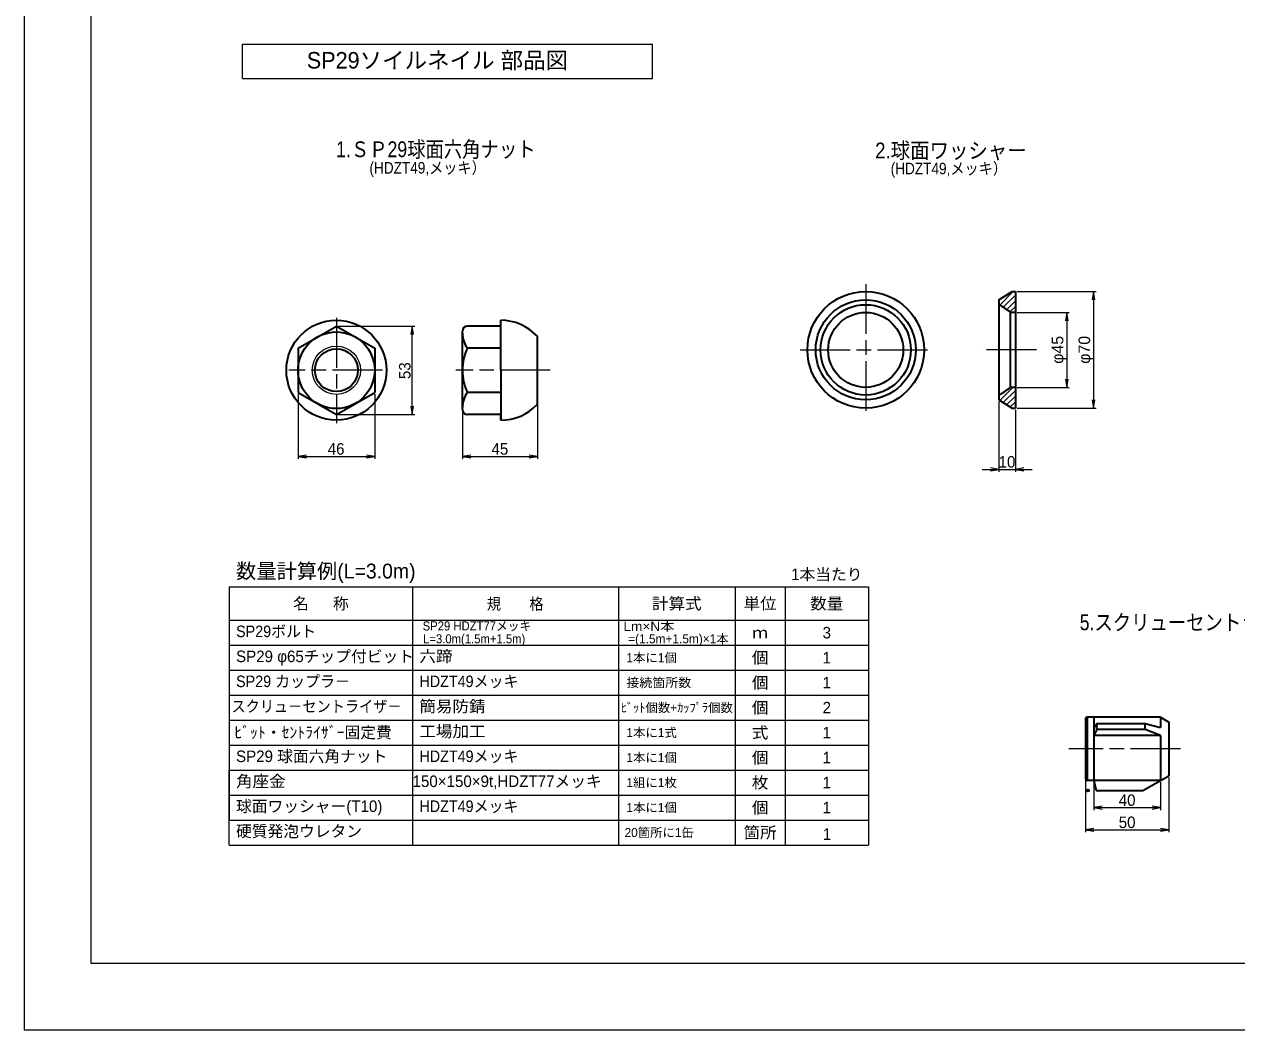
# Model space of a CAD drawing. Units: millimetres at full size, sheet at 1:2.5. Extents: x 2190 to 3870, y 1084 to 2286.
# Drawn here: x 2190 to 2918, y 1098 to 1702 of the extents above; entities that cross this region are included whole.
import ezdxf
from ezdxf.enums import TextEntityAlignment as Align

# ---------------------------------------------------------------- set-up
doc = ezdxf.new("R2010")
doc.units = ezdxf.units.MM
doc.header["$LTSCALE"] = 2.5
doc.header["$PDMODE"] = 32
doc.header["$PDSIZE"] = 1.25
doc.linetypes.add('CHAIN', pattern=[18.5, 12, -1.5, 3.5, -1.5])
for name, color, linetype, lineweight in [('1外形線', 7, 'Continuous', 35), ('2細い実線', 3, 'Continuous', 20), ('4中心線', 1, 'CHAIN', 15), ('6寸法線', 4, 'Continuous', 13), ('7 枠・タイトル', 7, 'Continuous', 13), ('8 数量表', 7, 'Continuous', 13), ('DEFPOINTS_7', 7, 'Continuous', 13)]:
    doc.layers.add(name, color=color, linetype=linetype, lineweight=lineweight)
doc.layers.add('9文字', color=7, linetype='Continuous')
doc.styles.add('ＭＳ Ｐゴシック', font='')
doc.styles.get('ＭＳ Ｐゴシック').set_extended_font_data('MS PGothic')
pattern_1 = [(45, (1856.783, 1268.309), (-1.6838, 1.6838), [])]

# ---------------------------------------------------------------- blocks, each defined once
blk = doc.blocks.new('open_arrow')
at = {"color": 0, "linetype": 'Continuous', "lineweight": -2}
blk.add_lwpolyline([(7.5, 1.25), (0, 0), (7.5, -1.25)], dxfattribs=at)

msp = doc.modelspace()

# ---------------------------------------------------------------- hatches: boundary and pattern name
at = {"layer": '2細い実線'}
h = msp.add_hatch(dxfattribs=at)
h.set_pattern_fill('USER', color=256, style=0, pattern_type=2)
h.set_pattern_definition(pattern_1)
h.paths.add_polyline_path([(2774.746, 1536.725), (2774.746, 1533.837, -0.0702), (2781.746, 1529.225), (2784.746, 1529.225), (2784.746, 1541.725), (2782.746, 1541.725)])
h = msp.add_hatch(dxfattribs=at)
h.set_pattern_fill('USER', color=256, style=0, pattern_type=2)
h.set_pattern_definition(pattern_1)
h.paths.add_polyline_path([(2784.746, 1484.225), (2781.746, 1484.225, -0.0702), (2774.746, 1479.613), (2774.746, 1476.725), (2782.746, 1471.725), (2784.746, 1471.725)])

# ---------------------------------------------------------------- linework, layer by layer
at = {"layer": '1外形線'}
for p, q in [((2774.746, 1536.725), (2782.746, 1541.725)), ((2774.746, 1536.725), (2774.746, 1476.725)), ((2782.746, 1541.725), (2784.746, 1541.725)), ((2784.746, 1541.725), (2784.746, 1471.725)), ((2781.746, 1484.225), (2781.746, 1529.225)), ((2784.746, 1529.225), (2781.746, 1529.225)), ((2354.308, 1507.756), (2377.308, 1521.035)), ((2377.308, 1521.035), (2400.308, 1507.756)), ((2475.936, 1521.035), (2455.936, 1521.035)), ((2475.936, 1494.485), (2475.936, 1524.485)), ((2452.936, 1470.935), (2452.936, 1518.035)), ((2497.936, 1474.089), (2497.936, 1514.881)), ((2354.308, 1507.756), (2354.308, 1481.214)), ((2400.308, 1507.756), (2400.308, 1481.214)), ((2475.936, 1507.76), (2455.936, 1507.76)), ((2475.936, 1494.485), (2475.936, 1464.485)), ((2784.746, 1484.225), (2781.746, 1484.225)), ((2354.308, 1481.214), (2377.308, 1467.935)), ((2377.308, 1467.935), (2400.308, 1481.214)), ((2475.936, 1481.21), (2455.936, 1481.21)), ((2774.746, 1476.725), (2782.746, 1471.725)), ((2782.746, 1471.725), (2784.746, 1471.725)), ((2475.936, 1467.935), (2455.936, 1467.935)), ((2475.936, 1464.485), (2475.936, 1467.935)), ((2826.802, 1285.163), (2826.802, 1249.163)), ((2871.802, 1286.163), (2827.802, 1286.163)), ((2827.802, 1286.163), (2827.802, 1248.163)), ((2831.802, 1286.163), (2831.802, 1248.163)), ((2833.803, 1282.364), (2831.802, 1279.861)), ((2833.57, 1278.831), (2833.803, 1282.364)), ((2833.803, 1282.364), (2862.614, 1282.364)), ((2862.614, 1278.831), (2862.614, 1282.364)), ((2862.614, 1282.364), (2871.802, 1279.881)), ((2871.802, 1286.163), (2871.802, 1279.881)), ((2871.802, 1286.163), (2876.802, 1283.277)), ((2876.802, 1283.277), (2876.802, 1251.05)), ((2833.57, 1278.831), (2831.802, 1275.076)), ((2871.802, 1275.076), (2831.802, 1275.076)), ((2862.614, 1278.831), (2833.57, 1278.831)), ((2871.802, 1275.076), (2862.614, 1278.831)), ((2871.802, 1275.076), (2871.802, 1248.163)), ((2871.802, 1248.163), (2827.802, 1248.163)), ((2831.802, 1248.163), (2833.302, 1242.112)), ((2861.321, 1242.112), (2876.802, 1251.05)), ((2833.302, 1242.112), (2861.321, 1242.112))]:
    msp.add_line(p, q, dxfattribs=at)
for centre, radius in [((2694.958, 1506.725), 35), ((2694.958, 1506.725), 30), ((2694.958, 1506.725), 27.1), ((2694.958, 1506.725), 22.5), ((2377.308, 1494.485), 30), ((2377.308, 1494.485), 22.993), ((2377.308, 1494.485), 12.85)]:
    msp.add_circle(centre, radius, dxfattribs=at)
for centre, radius, start, end in [((2761.903, 1506.725), 30, 48.59038, 64.65267), ((2455.936, 1518.035), 3, 90, 180), ((2475.936, 1494.485), 30, 42.83343, 90), ((2467.936, 1516.76), 15, 180, 216.8699), ((2483.807, 1494.485), 30.871, 154.53143, 180), ((2483.807, 1494.485), 30.871, 180, 205.46857), ((2761.903, 1506.725), 30, 295.34733, 311.40962), ((2467.936, 1472.21), 15, 143.1301, 180), ((2455.936, 1470.935), 3, 180, 270), ((2475.936, 1494.485), 30, 270, 317.16657), ((2827.802, 1285.163), 1, 90, 180), ((2827.802, 1249.163), 1, 180, 270)]:
    msp.add_arc(centre, radius, start, end, dxfattribs=at)
msp.add_point((2828.302, 1242.112), dxfattribs=at)
at = {"layer": '2細い実線'}
msp.add_circle((2377.308, 1494.485), 14.5, dxfattribs=at)
at = {"layer": '4中心線'}
for p, q in [((2694.958, 1546.27), (2694.958, 1467.18)), ((2377.308, 1525.942), (2377.308, 1462.627)), ((2655.699, 1506.725), (2734.217, 1506.725)), ((2797.404, 1506.725), (2763.534, 1506.725)), ((2404.941, 1494.485), (2348.84, 1494.485)), ((2505.613, 1494.485), (2449.084, 1494.485)), ((2883.745, 1267.163), (2816.87, 1267.163))]:
    msp.add_line(p, q, dxfattribs=at)
at = {"layer": '6寸法線'}
for p, q in [((2785.809, 1541.725), (2833.173, 1541.725)), ((2831.673, 1541.725), (2831.673, 1471.725)), ((2785.746, 1529.225), (2817.102, 1529.225)), ((2815.602, 1529.225), (2815.602, 1484.225)), ((2378.308, 1521.035), (2424.342, 1521.035)), ((2422.842, 1467.935), (2422.842, 1521.035)), ((2785.746, 1484.225), (2817.102, 1484.225)), ((2354.308, 1480.214), (2354.308, 1441.259)), ((2400.308, 1480.214), (2400.308, 1441.259)), ((2452.936, 1469.935), (2452.936, 1441.259)), ((2497.936, 1474.589), (2497.936, 1441.259)), ((2774.746, 1475.725), (2774.746, 1433.487)), ((2784.746, 1470.725), (2784.746, 1433.487)), ((2785.809, 1471.725), (2833.173, 1471.725)), ((2378.308, 1467.935), (2424.342, 1467.935)), ((2354.308, 1442.759), (2400.308, 1442.759)), ((2452.936, 1442.759), (2497.936, 1442.759)), ((2764.746, 1434.987), (2794.746, 1434.987)), ((2826.802, 1248.163), (2826.802, 1217.064)), ((2831.802, 1247.163), (2831.802, 1230.363)), ((2871.802, 1247.163), (2871.802, 1230.363)), ((2876.802, 1250.05), (2876.802, 1217.064)), ((2831.802, 1231.863), (2871.802, 1231.863)), ((2826.802, 1218.564), (2876.802, 1218.564))]:
    msp.add_line(p, q, dxfattribs=at)
at = {"layer": '7 枠・タイトル'}
for p, q in [((2230.031, 2246.478), (2230.031, 1138.478)), ((2321.007, 1669.577), (2321.007, 1690.376)), ((2321.007, 1690.376), (2566.935, 1690.376)), ((2566.935, 1669.577), (2566.935, 1690.376)), ((2321.007, 1669.577), (2566.935, 1669.577)), ((2230.031, 1138.478), (3830.031, 1138.478))]:
    msp.add_line(p, q, dxfattribs=at)
at = {"layer": '8 数量表'}
for p, q in [((2313.043, 1364.408), (2696.581, 1364.408)), ((2313.043, 1364.408), (2313.043, 1329.408)), ((2423.043, 1364.408), (2423.043, 1329.408)), ((2546.581, 1364.408), (2546.581, 1329.408)), ((2616.581, 1364.408), (2616.581, 1329.408)), ((2646.581, 1364.408), (2646.581, 1329.408)), ((2696.581, 1364.408), (2696.581, 1209.408)), ((2313.043, 1344.408), (2696.581, 1344.408)), ((2313.043, 1329.408), (2313.043, 1224.408)), ((2313.043, 1329.408), (2696.581, 1329.408)), ((2313.043, 1329.408), (2673.043, 1329.408)), ((2313.043, 1329.408), (2673.043, 1329.408)), ((2423.043, 1329.408), (2423.043, 1209.408)), ((2546.581, 1329.408), (2546.581, 1209.408)), ((2616.581, 1329.408), (2616.581, 1209.408)), ((2646.581, 1329.408), (2646.581, 1209.408)), ((2313.043, 1314.408), (2696.581, 1314.408)), ((2313.043, 1299.408), (2696.581, 1299.408)), ((2313.043, 1284.408), (2696.581, 1284.408)), ((2313.043, 1269.408), (2696.581, 1269.408)), ((2313.043, 1254.408), (2696.581, 1254.408)), ((2313.043, 1209.408), (2313.043, 1254.408)), ((2313.043, 1239.408), (2696.581, 1239.408)), ((2313.043, 1224.408), (2696.581, 1224.408)), ((2313.043, 1209.408), (2696.581, 1209.408))]:
    msp.add_line(p, q, dxfattribs=at)
at = {"layer": 'DEFPOINTS_7'}
for p, q in [((2190.031, 2286.478), (2190.031, 1098.478)), ((2190.031, 1098.478), (3870.031, 1098.478))]:
    msp.add_line(p, q, dxfattribs=at)

# ---------------------------------------------------------------- block references
at = {"layer": '6寸法線', "xscale": 0.667, "yscale": 0.667}
for p, rotation in [((2831.673, 1541.725), 270), ((2815.602, 1529.225), 270), ((2422.842, 1521.035), 270), ((2815.602, 1484.225), 90), ((2422.842, 1467.935), 90), ((2831.673, 1471.725), 90), ((2400.308, 1442.759), 180), ((2497.936, 1442.759), 180), ((2774.746, 1434.987), 180), ((2871.802, 1231.863), 180), ((2876.802, 1218.564), 180)]:
    msp.add_blockref('open_arrow', p, dxfattribs=dict(at, rotation=rotation))
for p in [(2354.308, 1442.759), (2452.936, 1442.759), (2784.746, 1434.987), (2831.802, 1231.863), (2826.802, 1218.564)]:
    msp.add_blockref('open_arrow', p, dxfattribs=at)

# ---------------------------------------------------------------- texts
at = {"layer": '6寸法線', "style": 'ＭＳ Ｐゴシック', "width": 1.05}
for s, p in [('φ45', (2810.048, 1506.725)), ('φ70', (2826.12, 1506.725))]:
    msp.add_text(s, height=6.928, rotation=90, dxfattribs=at).set_placement(p, align=Align.MIDDLE_CENTER)
at = {"layer": '6寸法線', "style": 'ＭＳ Ｐゴシック'}
msp.add_text('53', height=6.928, rotation=90, dxfattribs=at).set_placement((2418.342, 1494.214), align=Align.MIDDLE_CENTER)
for s, p in [('46', (2377.17, 1447.259)), ('45', (2475.436, 1447.259)), ('10', (2779.746, 1439.487)), ('40', (2851.802, 1236.363)), ('50', (2851.802, 1223.064))]:
    msp.add_text(s, height=6.928, dxfattribs=at).set_placement(p, align=Align.MIDDLE_CENTER)
at = {"layer": '7 枠・タイトル', "style": 'ＭＳ Ｐゴシック'}
msp.add_text('SP29ソイルネイル 部品図', height=9.897, dxfattribs=at).set_placement((2359.584, 1672.703), align=Align.BOTTOM_LEFT)
at = {"layer": '8 数量表', "style": 'ＭＳ Ｐゴシック'}
for s, height, p in [('数量計算例(L=3.0m)', 8.908, (2317.116, 1366.776)), ('SP29 φ65チップ付ビット', 6.928, (2317.116, 1317.155)), ('ﾋﾞｯﾄ・ｾﾝﾄﾗｲｻﾞｰ固定費', 6.928, (2316.071, 1271.494)), ('SP29 球面六角ナット', 6.928, (2317.116, 1257.155)), ('150×150×9t,HDZT77メッキ', 6.928, (2423.043, 1242.155)), ('球面ワッシャー(T10)', 6.928, (2317.116, 1227.155)), ('硬質発泡ウレタン', 6.928, (2317.116, 1212.155))]:
    msp.add_text(s, height=height, dxfattribs=at).set_placement(p, align=Align.BOTTOM_LEFT)
for s, height, p in [('1本当たり', 6.928, (2671.581, 1371.908)), ('名\u3000  称', 6.928, (2368.043, 1354.408)), ('ｍ', 6.928, (2631.581, 1336.908)), ('3', 6.928, (2671.581, 1336.908)), (' =(1.5m+1.5m)×1本', 5.444, (2581.581, 1333.237)), ('1', 6.928, (2671.581, 1321.908)), ('1', 6.928, (2671.581, 1306.908)), ('ﾋﾞｯﾄ個数+ｶｯﾌﾟﾗ個数', 5.444, (2581.581, 1291.908)), ('2', 6.928, (2671.581, 1291.908)), ('1', 6.928, (2671.581, 1276.908)), ('1', 6.928, (2671.581, 1261.908)), ('1', 6.928, (2671.581, 1246.908)), ('1', 6.928, (2671.581, 1231.908)), ('1', 6.928, (2671.736, 1215.933))]:
    msp.add_text(s, height=height, dxfattribs=at).set_placement(p, align=Align.MIDDLE_CENTER)
for s, height, width, p in [('規\u3000\u3000格', 6.928, 0.9, (2484.635, 1354.237)), ('計算式', 6.928, 1.05, (2581.581, 1354.408)), ('単位', 6.928, 1.05, (2631.581, 1354.408)), ('数量', 6.928, 1.05, (2671.581, 1354.408)), ('SP29 HDZT77メッキ', 5.444, 0.95, (2461.679, 1340.96)), ('L=3.0m(1.5m+1.5m)', 5.444, 0.95, (2460.009, 1333.237)), ('個', 6.928, 1.05, (2631.581, 1321.908)), ('接続箇所数', 5.444, 1.05, (2570.768, 1306.908)), ('個', 6.928, 1.05, (2631.581, 1306.908)), ('個', 6.928, 1.05, (2631.581, 1291.908)), ('式', 6.928, 1.05, (2631.581, 1276.908)), ('個', 6.928, 1.05, (2631.581, 1261.908)), ('枚', 6.928, 1.05, (2631.581, 1246.908)), ('個', 6.928, 1.05, (2631.581, 1231.908)), ('箇所', 6.928, 1.05, (2631.581, 1216.908))]:
    msp.add_text(s, height=height, dxfattribs=dict(at, width=width)).set_placement(p, align=Align.MIDDLE_CENTER)
for s, width, p in [('SP29ボルト', 0.95, (2317.116, 1332.155)), ('六蹄', 1.05, (2427.116, 1317.155)), ('SP29 カップラ－', 0.95, (2317.116, 1302.155)), ('HDZT49メッキ', 0.95, (2427.116, 1302.155)), ('スクリュ－セントライザ－', 0.9, (2314.397, 1287.155)), ('簡易防錆', 1.05, (2427.116, 1287.155)), ('工場加工', 1.05, (2427.116, 1272.155)), ('HDZT49メッキ', 0.95, (2427.116, 1257.155)), ('角座金', 1.05, (2317.116, 1242.155)), ('HDZT49メッキ', 0.95, (2427.116, 1227.155))]:
    msp.add_text(s, height=6.928, dxfattribs=dict(at, width=width)).set_placement(p, align=Align.BOTTOM_LEFT)
at = {"layer": '8 数量表', "style": 'ＭＳ Ｐゴシック', "width": 1.15}
msp.add_text('Lm×N本', height=5.444, dxfattribs=at).set_placement((2580.157, 1340.737), align=Align.MIDDLE_RIGHT)
at = {"layer": '8 数量表', "style": 'ＭＳ Ｐゴシック'}
for s, p in [('1本に1個', (2581.581, 1321.908)), ('1本に1式', (2581.581, 1276.908)), ('1本に1個', (2581.581, 1261.908)), ('1組に1枚', (2581.581, 1246.908)), ('1本に1個', (2581.581, 1231.908)), ('20箇所に1缶', (2591.829, 1216.908))]:
    msp.add_text(s, height=5.444, dxfattribs=at).set_placement(p, align=Align.MIDDLE_RIGHT)
at = {"layer": '9文字', "style": 'ＭＳ Ｐゴシック'}
for s, width, p in [('1.ＳＰ29球面六角ナット', 0.85, (2496.884, 1627.176)), ('2.球面ワッシャー', 0.9, (2791.558, 1626.442)), ('5.スクリューセントライザー', 0.85, (2964.375, 1343.124))]:
    msp.add_text(s, height=9.501, dxfattribs=dict(at, width=width)).set_placement(p, align=Align.MIDDLE_RIGHT)
at = {"layer": '9文字', "style": 'ＭＳ Ｐゴシック', "width": 0.9}
for p in [(2397.169, 1610.487), (2709.935, 1610.069)]:
    msp.add_text('(HDZT49,メッキ）', height=6.928, dxfattribs=at).set_placement(p, align=Align.BOTTOM_LEFT)

doc.saveas('drawing.dxf')
